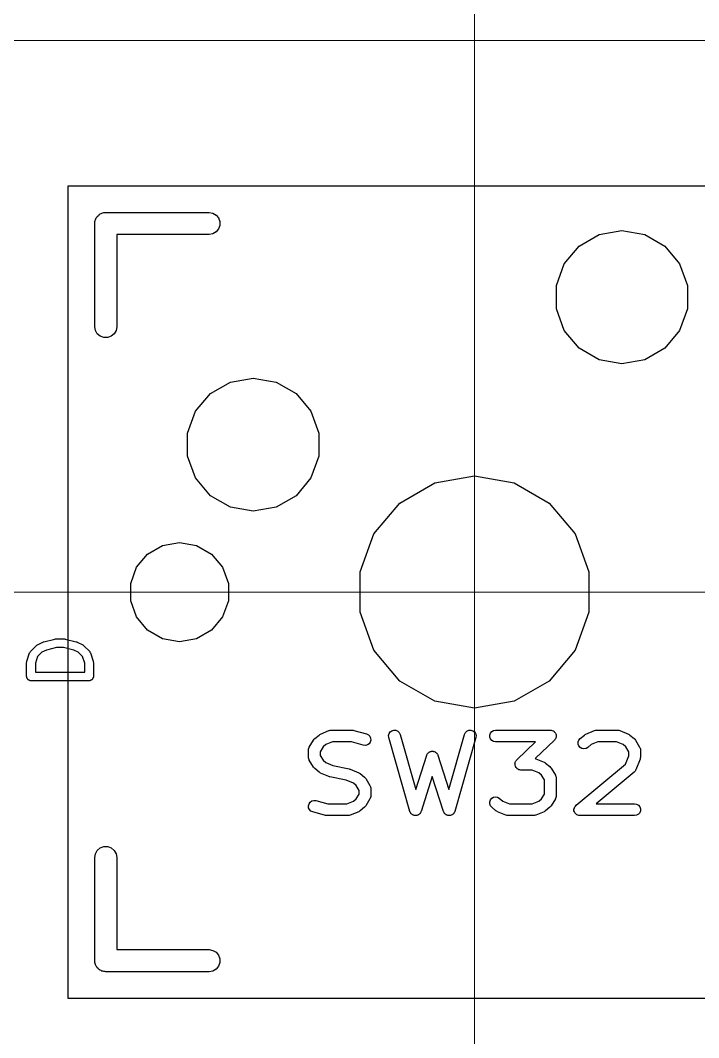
# Model space of a CAD drawing. Header units: millimetres. Extents: x 24 to 200, y 24 to 188.
# Drawn here: x 93.2 to 104.89, y 71.95 to 89.47 of the extents above; entities that cross this region are included whole.
import ezdxf

# ---------------------------------------------------------------- set-up
doc = ezdxf.new("R2010")
doc.units = ezdxf.units.MM
doc.layers.add('3_SwitchPlate', color=6, linetype='Continuous')
doc.layers.add('7_PCBサンプル', color=7, linetype='Continuous')
doc.layers.add('補助線', color=4, linetype='Continuous', lineweight=5, transparency=0.5)

# ---------------------------------------------------------------- blocks, each defined once
blk = doc.blocks.new('hhskb2-F.SilkS')
at = {"layer": '7_PCBサンプル'}
for p, q in [((81.4681, -100.601), (81.471, -100.585)), ((81.471, -100.585), (81.4793, -100.57)), ((81.4793, -100.57), (81.485, -100.555)), ((81.485, -100.555), (81.4957, -100.542)), ((81.4957, -100.542), (81.5041, -100.528)), ((81.5041, -100.528), (81.5168, -100.517)), ((81.5168, -100.517), (81.5275, -100.504)), ((81.5275, -100.504), (81.542, -100.496)), ((81.542, -100.496), (81.5547, -100.485)), ((81.5547, -100.485), (81.5704, -100.479)), ((81.5704, -100.479), (81.5848, -100.471)), ((81.5848, -100.471), (81.6013, -100.468)), ((81.6013, -100.468), (81.6169, -100.462)), ((81.6169, -100.462), (81.6336, -100.462)), ((81.6336, -100.462), (81.65, -100.459)), ((81.65, -100.459), (83.428, -100.459)), ((83.428, -100.459), (83.4932, -100.471)), ((83.4932, -100.471), (83.5505, -100.504)), ((83.5505, -100.504), (83.593, -100.555)), ((83.593, -100.555), (83.6156, -100.617)), ((81.4595, -100.65), (81.4624, -100.634)), ((81.4595, -102.428), (81.4595, -100.65)), ((81.4624, -100.617), (81.4681, -100.601)), ((81.4624, -100.634), (81.4624, -100.617)), ((83.593, -100.745), (83.5505, -100.796)), ((83.6156, -100.683), (83.593, -100.745)), ((83.6156, -100.617), (83.6156, -100.683)), ((83.428, -100.84), (81.8405, -100.84)), ((81.8405, -100.84), (81.8405, -102.428)), ((83.4932, -100.829), (83.428, -100.84)), ((83.5505, -100.796), (83.4932, -100.829)), ((89.8025, -101.041), (90.1476, -100.842)), ((90.1476, -100.842), (90.54, -100.773)), ((90.54, -100.773), (90.9324, -100.842)), ((90.9324, -100.842), (91.2775, -101.041)), ((89.5464, -101.346), (89.8025, -101.041)), ((91.2775, -101.041), (91.5336, -101.346)), ((89.4101, -101.721), (89.5464, -101.346)), ((91.5336, -101.346), (91.6699, -101.721)), ((89.4101, -102.119), (89.4101, -101.721)), ((91.6699, -101.721), (91.6699, -102.119)), ((89.5464, -102.494), (89.4101, -102.119)), ((91.6699, -102.119), (91.5336, -102.494)), ((81.471, -102.493), (81.4595, -102.428)), ((81.5041, -102.55), (81.471, -102.493)), ((81.829, -102.493), (81.7959, -102.55)), ((81.8405, -102.428), (81.829, -102.493)), ((89.8025, -102.799), (89.5464, -102.494)), ((91.5336, -102.494), (91.2775, -102.799)), ((81.5547, -102.593), (81.5041, -102.55)), ((81.6169, -102.616), (81.5547, -102.593)), ((81.6831, -102.616), (81.6169, -102.616)), ((81.7452, -102.593), (81.6831, -102.616)), ((81.7959, -102.55), (81.7452, -102.593)), ((90.1476, -102.998), (89.8025, -102.799)), ((91.2775, -102.799), (90.9324, -102.998)), ((90.54, -103.067), (90.1476, -102.998)), ((90.9324, -102.998), (90.54, -103.067)), ((83.4525, -103.581), (83.7976, -103.382)), ((83.7976, -103.382), (84.19, -103.313)), ((84.19, -103.313), (84.5824, -103.382)), ((84.5824, -103.382), (84.9275, -103.581)), ((83.1964, -103.886), (83.4525, -103.581)), ((84.9275, -103.581), (85.1836, -103.886)), ((83.0601, -104.261), (83.1964, -103.886)), ((85.1836, -103.886), (85.3199, -104.261)), ((83.0601, -104.659), (83.0601, -104.261)), ((85.3199, -104.261), (85.3199, -104.659)), ((83.1964, -105.034), (83.0601, -104.659)), ((85.3199, -104.659), (85.1836, -105.034)), ((83.4525, -105.339), (83.1964, -105.034)), ((85.1836, -105.034), (84.9275, -105.339)), ((86.7134, -105.467), (87.3154, -105.119)), ((87.3154, -105.119), (88, -104.998)), ((88, -104.998), (88.6846, -105.119)), ((88.6846, -105.119), (89.2865, -105.467)), ((83.7976, -105.538), (83.4525, -105.339)), ((84.9275, -105.339), (84.5824, -105.538)), ((86.2666, -105.999), (86.7134, -105.467)), ((89.2865, -105.467), (89.7334, -105.999)), ((84.19, -105.607), (83.7976, -105.538)), ((84.5824, -105.538), (84.19, -105.607)), ((86.0289, -106.652), (86.2666, -105.999)), ((89.7334, -105.999), (89.9711, -106.652)), ((82.371, -106.346), (82.6279, -106.197)), ((82.6279, -106.197), (82.92, -106.146)), ((82.92, -106.146), (83.2121, -106.197)), ((83.2121, -106.197), (83.469, -106.346)), ((82.1803, -106.573), (82.371, -106.346)), ((83.469, -106.346), (83.6597, -106.573)), ((82.0788, -106.852), (82.1803, -106.573)), ((83.6597, -106.573), (83.7612, -106.852)), ((86.0289, -107.348), (86.0289, -106.652)), ((89.9711, -106.652), (89.9711, -107.348)), ((82.0788, -107.148), (82.0788, -106.852)), ((83.7612, -106.852), (83.7612, -107.148)), ((82.1803, -107.427), (82.0788, -107.148)), ((83.7612, -107.148), (83.6597, -107.427)), ((86.2666, -108.001), (86.0289, -107.348)), ((89.9711, -107.348), (89.7334, -108.001)), ((82.371, -107.654), (82.1803, -107.427)), ((83.6597, -107.427), (83.469, -107.654)), ((82.6279, -107.803), (82.371, -107.654)), ((83.469, -107.654), (83.2121, -107.803)), ((82.92, -107.854), (82.6279, -107.803)), ((83.2121, -107.803), (82.92, -107.854)), ((86.7134, -108.533), (86.2666, -108.001)), ((89.7334, -108.001), (89.2865, -108.533)), ((87.3154, -108.881), (86.7134, -108.533)), ((89.2865, -108.533), (88.6846, -108.881)), ((88, -109.002), (87.3154, -108.881)), ((88.6846, -108.881), (88, -109.002)), ((85.2388, -109.535), (85.2498, -109.522)), ((85.2498, -109.522), (85.3224, -109.462)), ((85.3224, -109.462), (85.3356, -109.454)), ((85.3356, -109.454), (85.3484, -109.446)), ((85.3484, -109.446), (85.4935, -109.386)), ((85.4935, -109.386), (85.4958, -109.385)), ((85.4958, -109.385), (85.4978, -109.384)), ((85.4978, -109.384), (85.5129, -109.381)), ((85.5129, -109.381), (85.5279, -109.378)), ((85.5279, -109.378), (85.5303, -109.378)), ((85.5303, -109.378), (85.5326, -109.378)), ((85.5326, -109.378), (85.8954, -109.378)), ((85.8954, -109.378), (85.909, -109.38)), ((85.909, -109.38), (85.9226, -109.382)), ((85.9226, -109.382), (86.1403, -109.442)), ((86.1403, -109.442), (86.1722, -109.457)), ((86.1722, -109.457), (86.1969, -109.482)), ((86.1969, -109.482), (86.2115, -109.515)), ((86.2115, -109.515), (86.2143, -109.55)), ((86.5198, -109.472), (86.5284, -109.438)), ((86.5235, -109.507), (86.5198, -109.472)), ((86.8863, -110.777), (86.5235, -109.507)), ((86.5284, -109.438), (86.5481, -109.409)), ((86.5481, -109.409), (86.5767, -109.388)), ((86.5767, -109.388), (86.6106, -109.378)), ((86.6106, -109.378), (86.6458, -109.381)), ((86.6458, -109.381), (86.678, -109.395)), ((86.678, -109.395), (86.7034, -109.42)), ((86.7034, -109.42), (86.7188, -109.452)), ((86.7188, -109.452), (86.9895, -110.399)), ((87.5591, -110.399), (87.8297, -109.452)), ((88.0251, -109.507), (87.6623, -110.777)), ((87.8297, -109.452), (87.8452, -109.42)), ((87.8452, -109.42), (87.8705, -109.395)), ((87.8705, -109.395), (87.9028, -109.381)), ((87.9028, -109.381), (87.938, -109.378)), ((87.938, -109.378), (87.9719, -109.388)), ((87.9719, -109.388), (88.0004, -109.409)), ((88.0004, -109.409), (88.0202, -109.438)), ((88.0202, -109.438), (88.0288, -109.472)), ((88.0288, -109.472), (88.0251, -109.507)), ((88.2628, -109.462), (88.2749, -109.429)), ((88.2628, -109.497), (88.2628, -109.462)), ((88.2749, -109.53), (88.2628, -109.497)), ((88.2749, -109.429), (88.2976, -109.402)), ((88.2976, -109.402), (88.3281, -109.384)), ((88.3281, -109.384), (88.3629, -109.378)), ((88.3629, -109.378), (89.3063, -109.378)), ((89.3063, -109.378), (89.3206, -109.38)), ((89.3206, -109.38), (89.335, -109.382)), ((89.335, -109.382), (89.3379, -109.383)), ((89.3379, -109.383), (89.341, -109.384)), ((89.341, -109.384), (89.3536, -109.391)), ((89.3536, -109.391), (89.3666, -109.398)), ((89.3666, -109.398), (89.3688, -109.4)), ((89.3688, -109.4), (89.3716, -109.402)), ((89.3716, -109.402), (89.3809, -109.413)), ((89.3809, -109.413), (89.3909, -109.423)), ((89.3909, -109.423), (89.3922, -109.426)), ((89.3922, -109.426), (89.3943, -109.429)), ((89.3943, -109.429), (89.3992, -109.442)), ((89.3973, -109.525), (89.3954, -109.527)), ((89.4014, -109.511), (89.3973, -109.525)), ((89.3992, -109.442), (89.405, -109.456)), ((89.4063, -109.497), (89.4014, -109.511)), ((89.405, -109.456), (89.4052, -109.459)), ((89.4052, -109.459), (89.4063, -109.462)), ((89.4063, -109.462), (89.4063, -109.476)), ((89.4063, -109.476), (89.4073, -109.491)), ((89.4073, -109.491), (89.4063, -109.494)), ((89.4063, -109.494), (89.4063, -109.497)), ((89.799, -109.549), (89.8218, -109.522)), ((89.8218, -109.522), (89.8944, -109.462)), ((89.8944, -109.462), (89.9076, -109.454)), ((89.9076, -109.454), (89.9204, -109.446)), ((89.9204, -109.446), (90.0655, -109.386)), ((90.0655, -109.386), (90.0678, -109.385)), ((90.0678, -109.385), (90.0698, -109.384)), ((90.0698, -109.384), (90.0849, -109.381)), ((90.0849, -109.381), (90.0999, -109.378)), ((90.0999, -109.378), (90.1023, -109.378)), ((90.1023, -109.378), (90.1046, -109.378)), ((90.1046, -109.378), (90.4674, -109.378)), ((90.4674, -109.378), (90.4697, -109.378)), ((90.4697, -109.378), (90.4721, -109.378)), ((90.4721, -109.378), (90.4871, -109.381)), ((90.4871, -109.381), (90.5022, -109.384)), ((90.5022, -109.384), (90.5042, -109.385)), ((90.5042, -109.385), (90.5065, -109.386)), ((90.5065, -109.386), (90.6516, -109.446)), ((90.6516, -109.446), (90.6644, -109.454)), ((90.6644, -109.454), (90.6776, -109.462)), ((90.6776, -109.462), (90.7502, -109.522)), ((90.7502, -109.522), (90.7611, -109.535)), ((85.1424, -109.712), (85.1425, -109.702)), ((85.1425, -109.702), (85.1454, -109.695)), ((85.1454, -109.695), (85.1468, -109.687)), ((85.1468, -109.687), (85.1517, -109.678)), ((85.1517, -109.678), (85.1552, -109.669)), ((85.1552, -109.669), (85.2277, -109.548)), ((85.2277, -109.548), (85.2388, -109.535)), ((85.3931, -109.668), (85.3439, -109.75)), ((85.4407, -109.628), (85.3931, -109.668)), ((85.5529, -109.581), (85.4407, -109.628)), ((85.8816, -109.581), (85.5529, -109.581)), ((86.0859, -109.638), (85.8816, -109.581)), ((86.1211, -109.641), (86.0859, -109.638)), ((86.1552, -109.632), (86.1211, -109.641)), ((86.1843, -109.612), (86.1552, -109.632)), ((86.2048, -109.584), (86.1843, -109.612)), ((86.2143, -109.55), (86.2048, -109.584)), ((88.2976, -109.557), (88.2749, -109.53)), ((88.3281, -109.575), (88.2976, -109.557)), ((88.3629, -109.581), (88.3281, -109.575)), ((89.0523, -109.581), (88.3629, -109.581)), ((88.7282, -109.89), (89.0523, -109.581)), ((89.3764, -109.553), (89.0466, -109.867)), ((89.385, -109.541), (89.3764, -109.553)), ((89.3943, -109.53), (89.385, -109.541)), ((89.3954, -109.527), (89.3943, -109.53)), ((89.7867, -109.618), (89.7869, -109.582)), ((89.7987, -109.651), (89.7867, -109.618)), ((89.7869, -109.582), (89.799, -109.549)), ((89.8213, -109.678), (89.7987, -109.651)), ((89.8518, -109.696), (89.8213, -109.678)), ((89.8865, -109.702), (89.8518, -109.696)), ((89.9213, -109.696), (89.8865, -109.702)), ((89.9519, -109.679), (89.9213, -109.696)), ((90.0127, -109.628), (89.9519, -109.679)), ((90.1249, -109.581), (90.0127, -109.628)), ((90.4471, -109.581), (90.1249, -109.581)), ((90.5593, -109.628), (90.4471, -109.581)), ((90.6069, -109.668), (90.5593, -109.628)), ((90.6561, -109.75), (90.6069, -109.668)), ((90.7611, -109.535), (90.7723, -109.548)), ((90.7723, -109.548), (90.8448, -109.669)), ((90.8448, -109.669), (90.8483, -109.678)), ((90.8483, -109.678), (90.8532, -109.687)), ((90.8532, -109.687), (90.8546, -109.695)), ((90.8546, -109.695), (90.8575, -109.702)), ((90.8575, -109.702), (90.8576, -109.712)), ((85.1407, -109.721), (85.1424, -109.712)), ((85.1407, -109.842), (85.1407, -109.721)), ((85.1424, -109.852), (85.1407, -109.842)), ((85.1425, -109.862), (85.1424, -109.852)), ((85.1454, -109.869), (85.1425, -109.862)), ((85.1468, -109.877), (85.1454, -109.869)), ((85.1517, -109.886), (85.1468, -109.877)), ((85.3439, -109.75), (85.3439, -109.814)), ((85.3439, -109.814), (85.3931, -109.896)), ((86.9895, -110.399), (87.1775, -109.811)), ((87.1775, -109.811), (87.1794, -109.808)), ((87.1794, -109.808), (87.1803, -109.804)), ((87.1803, -109.804), (87.1876, -109.792)), ((87.1876, -109.792), (87.1939, -109.78)), ((87.1939, -109.78), (87.1969, -109.777)), ((87.1969, -109.777), (87.1991, -109.774)), ((87.1991, -109.774), (87.2099, -109.766)), ((87.2099, -109.766), (87.2201, -109.756)), ((87.2201, -109.756), (87.2238, -109.755)), ((87.2238, -109.755), (87.227, -109.752)), ((87.227, -109.752), (87.24, -109.748)), ((87.24, -109.748), (87.2527, -109.743)), ((87.2527, -109.743), (87.2568, -109.743)), ((87.2568, -109.743), (87.2606, -109.742)), ((87.2606, -109.742), (87.2743, -109.742)), ((87.2743, -109.742), (87.288, -109.742)), ((87.288, -109.742), (87.2918, -109.743)), ((87.2918, -109.743), (87.2959, -109.743)), ((87.2959, -109.743), (87.3085, -109.748)), ((87.3085, -109.748), (87.3216, -109.752)), ((87.3216, -109.752), (87.3248, -109.755)), ((87.3248, -109.755), (87.3285, -109.756)), ((87.3285, -109.756), (87.3387, -109.766)), ((87.3387, -109.766), (87.3495, -109.774)), ((87.3495, -109.774), (87.3516, -109.777)), ((87.3516, -109.777), (87.3546, -109.78)), ((87.3546, -109.78), (87.361, -109.792)), ((87.361, -109.792), (87.3683, -109.804)), ((87.3683, -109.804), (87.3692, -109.808)), ((87.3692, -109.808), (87.3711, -109.811)), ((87.3711, -109.811), (87.5591, -110.399)), ((89.0466, -109.867), (89.0507, -109.868)), ((89.0507, -109.868), (89.0528, -109.869)), ((89.0528, -109.869), (89.0551, -109.87)), ((89.0551, -109.87), (89.2002, -109.93)), ((90.6004, -109.962), (90.6561, -109.823)), ((90.6561, -109.823), (90.6561, -109.75)), ((90.8532, -109.877), (90.8524, -109.879)), ((90.856, -109.861), (90.8532, -109.877)), ((90.8593, -109.846), (90.856, -109.861)), ((90.8576, -109.712), (90.8593, -109.721)), ((90.8593, -109.842), (90.859, -109.844)), ((90.859, -109.844), (90.8593, -109.846)), ((90.8593, -109.721), (90.8593, -109.842)), ((85.1552, -109.895), (85.1517, -109.886)), ((85.2277, -110.016), (85.1552, -109.895)), ((85.2389, -110.028), (85.2277, -110.016)), ((85.2498, -110.041), (85.2389, -110.028)), ((85.3224, -110.102), (85.2498, -110.041)), ((85.3931, -109.896), (85.4407, -109.936)), ((85.4407, -109.936), (85.5627, -109.987)), ((85.5627, -109.987), (85.8436, -110.045)), ((85.8436, -110.045), (85.8525, -110.049)), ((85.8525, -110.049), (85.8619, -110.051)), ((85.8619, -110.051), (86.0071, -110.111)), ((88.6973, -109.952), (88.6982, -109.949)), ((88.6982, -109.966), (88.6973, -109.952)), ((88.6982, -109.946), (88.7032, -109.932)), ((88.6982, -109.949), (88.6982, -109.946)), ((88.6982, -109.981), (88.6982, -109.966)), ((88.6993, -109.984), (88.6982, -109.981)), ((88.6995, -109.987), (88.6993, -109.984)), ((88.7053, -110.001), (88.6995, -109.987)), ((88.7032, -109.932), (88.7073, -109.918)), ((88.7103, -110.014), (88.7053, -110.001)), ((88.7073, -109.918), (88.7092, -109.916)), ((88.7092, -109.916), (88.7103, -109.913)), ((88.7103, -109.913), (88.7196, -109.901)), ((88.7124, -110.017), (88.7103, -110.014)), ((88.7137, -110.02), (88.7124, -110.017)), ((88.7237, -110.03), (88.7137, -110.02)), ((88.7196, -109.901), (88.7282, -109.89)), ((88.733, -110.041), (88.7237, -110.03)), ((88.7358, -110.043), (88.733, -110.041)), ((88.738, -110.045), (88.7358, -110.043)), ((88.751, -110.052), (88.738, -110.045)), ((88.7635, -110.059), (88.751, -110.052)), ((89.2002, -109.93), (89.213, -109.938)), ((89.213, -109.938), (89.2262, -109.946)), ((89.2262, -109.946), (89.2988, -110.006)), ((89.2988, -110.006), (89.3097, -110.019)), ((89.3097, -110.019), (89.3208, -110.032)), ((89.3208, -110.032), (89.3934, -110.153)), ((89.7492, -110.671), (90.6004, -109.962)), ((90.852, -109.88), (90.7795, -110.062)), ((90.8524, -109.879), (90.852, -109.88)), ((85.3356, -110.109), (85.3224, -110.102)), ((85.3484, -110.118), (85.3356, -110.109)), ((85.4935, -110.178), (85.3484, -110.118)), ((85.5029, -110.18), (85.4935, -110.178)), ((85.5118, -110.184), (85.5029, -110.18)), ((85.7927, -110.242), (85.5118, -110.184)), ((86.0071, -110.111), (86.0199, -110.12)), ((86.0199, -110.12), (86.033, -110.127)), ((86.033, -110.127), (86.1056, -110.188)), ((86.1056, -110.188), (86.1166, -110.201)), ((86.1166, -110.201), (86.1277, -110.213)), ((86.1277, -110.213), (86.2003, -110.334)), ((87.2743, -110.176), (87.0808, -110.78)), ((87.4678, -110.78), (87.2743, -110.176)), ((88.7667, -110.059), (88.7635, -110.059)), ((88.7696, -110.061), (88.7667, -110.059)), ((88.784, -110.062), (88.7696, -110.061)), ((88.7983, -110.065), (88.784, -110.062)), ((88.9957, -110.065), (88.7983, -110.065)), ((89.1079, -110.112), (88.9957, -110.065)), ((89.1554, -110.151), (89.1079, -110.112)), ((89.2047, -110.233), (89.1554, -110.151)), ((89.3934, -110.153), (89.3969, -110.162)), ((89.3969, -110.162), (89.4018, -110.17)), ((89.4018, -110.17), (89.4032, -110.178)), ((89.4032, -110.178), (89.406, -110.186)), ((89.406, -110.186), (89.4062, -110.196)), ((89.4062, -110.196), (89.4079, -110.205)), ((89.4079, -110.205), (89.4079, -110.508)), ((90.7502, -110.102), (90.0949, -110.648)), ((90.755, -110.096), (90.7502, -110.102)), ((90.7609, -110.092), (90.755, -110.096)), ((90.7663, -110.083), (90.7609, -110.092)), ((90.773, -110.075), (90.7663, -110.083)), ((90.7755, -110.068), (90.773, -110.075)), ((90.7795, -110.062), (90.7755, -110.068)), ((85.9148, -110.293), (85.7927, -110.242)), ((85.9623, -110.333), (85.9148, -110.293)), ((86.0115, -110.415), (85.9623, -110.333)), ((86.2003, -110.334), (86.2037, -110.343)), ((86.2037, -110.343), (86.2086, -110.352)), ((86.2086, -110.352), (86.21, -110.36)), ((86.21, -110.36), (86.2129, -110.367)), ((86.2129, -110.367), (86.2131, -110.377)), ((86.2131, -110.377), (86.2147, -110.387)), ((86.2147, -110.387), (86.2147, -110.508)), ((89.2047, -110.479), (89.2047, -110.233)), ((85.9148, -110.601), (85.9623, -110.562)), ((85.9623, -110.562), (86.0115, -110.479)), ((86.0115, -110.479), (86.0115, -110.415)), ((86.2003, -110.56), (86.1277, -110.681)), ((86.2037, -110.551), (86.2003, -110.56)), ((86.2086, -110.542), (86.2037, -110.551)), ((86.21, -110.534), (86.2086, -110.542)), ((86.2129, -110.527), (86.21, -110.534)), ((86.2131, -110.517), (86.2129, -110.527)), ((86.2147, -110.508), (86.2131, -110.517)), ((88.2627, -110.611), (88.2747, -110.578)), ((88.2747, -110.578), (88.2973, -110.551)), ((88.2973, -110.551), (88.3278, -110.533)), ((88.3278, -110.533), (88.3625, -110.527)), ((88.3625, -110.527), (88.3973, -110.533)), ((88.3973, -110.533), (88.4279, -110.551)), ((88.4279, -110.551), (88.4887, -110.601)), ((89.1079, -110.601), (89.1554, -110.562)), ((89.1554, -110.562), (89.2047, -110.479)), ((89.3934, -110.56), (89.3208, -110.681)), ((89.3969, -110.551), (89.3934, -110.56)), ((89.4018, -110.542), (89.3969, -110.551)), ((89.4032, -110.534), (89.4018, -110.542)), ((89.406, -110.527), (89.4032, -110.534)), ((89.4062, -110.517), (89.406, -110.527)), ((89.4079, -110.508), (89.4062, -110.517)), ((85.1412, -110.679), (85.1506, -110.645)), ((85.1439, -110.714), (85.1412, -110.679)), ((85.1585, -110.747), (85.1439, -110.714)), ((85.1506, -110.645), (85.1711, -110.617)), ((85.1833, -110.772), (85.1585, -110.747)), ((85.1711, -110.617), (85.2002, -110.597)), ((85.2002, -110.597), (85.2344, -110.588)), ((85.2344, -110.588), (85.2695, -110.591)), ((85.2695, -110.591), (85.4738, -110.648)), ((85.4738, -110.648), (85.8025, -110.648)), ((85.8025, -110.648), (85.9148, -110.601)), ((86.1056, -110.707), (86.033, -110.767)), ((86.1166, -110.694), (86.1056, -110.707)), ((86.1277, -110.681), (86.1166, -110.694)), ((88.2629, -110.647), (88.2627, -110.611)), ((88.275, -110.68), (88.2629, -110.647)), ((88.2978, -110.707), (88.275, -110.68)), ((88.3704, -110.767), (88.2978, -110.707)), ((88.4887, -110.601), (88.6009, -110.648)), ((88.6009, -110.648), (88.9957, -110.648)), ((88.9957, -110.648), (89.1079, -110.601)), ((89.2988, -110.707), (89.2262, -110.767)), ((89.3097, -110.694), (89.2988, -110.707)), ((89.3208, -110.681), (89.3097, -110.694)), ((89.7142, -110.749), (89.7142, -110.732)), ((89.7142, -110.732), (89.7143, -110.732)), ((89.7142, -110.767), (89.7142, -110.749)), ((89.7143, -110.732), (89.7203, -110.715)), ((89.7143, -110.732), (89.7143, -110.732)), ((89.7203, -110.715), (89.7263, -110.699)), ((89.7263, -110.699), (89.7264, -110.699)), ((89.7264, -110.699), (89.7265, -110.698)), ((89.7265, -110.698), (89.7378, -110.685)), ((89.7378, -110.685), (89.749, -110.672)), ((89.749, -110.672), (89.7491, -110.672)), ((89.7491, -110.672), (89.7492, -110.671)), ((90.0949, -110.648), (90.7577, -110.648)), ((90.7577, -110.648), (90.7925, -110.654)), ((90.7925, -110.654), (90.823, -110.672)), ((90.823, -110.672), (90.8457, -110.699)), ((90.8457, -110.699), (90.8578, -110.732)), ((90.8578, -110.732), (90.8578, -110.767)), ((85.2151, -110.787), (85.1833, -110.772)), ((85.4328, -110.847), (85.2151, -110.787)), ((85.4465, -110.849), (85.4328, -110.847)), ((85.46, -110.851), (85.4465, -110.849)), ((85.8229, -110.851), (85.46, -110.851)), ((85.8252, -110.851), (85.8229, -110.851)), ((85.8275, -110.851), (85.8252, -110.851)), ((85.8425, -110.848), (85.8275, -110.851)), ((85.8576, -110.845), (85.8425, -110.848)), ((85.8596, -110.844), (85.8576, -110.845)), ((85.8619, -110.843), (85.8596, -110.844)), ((86.0071, -110.783), (85.8619, -110.843)), ((86.0199, -110.775), (86.0071, -110.783)), ((86.033, -110.767), (86.0199, -110.775)), ((86.8888, -110.783), (86.8863, -110.777)), ((86.89, -110.788), (86.8888, -110.783)), ((86.8964, -110.798), (86.89, -110.788)), ((86.9017, -110.809), (86.8964, -110.798)), ((86.9058, -110.813), (86.9017, -110.809)), ((86.9088, -110.818), (86.9058, -110.813)), ((86.9184, -110.825), (86.9088, -110.818)), ((86.9271, -110.834), (86.9184, -110.825)), ((86.9322, -110.836), (86.9271, -110.834)), ((86.9367, -110.839), (86.9322, -110.836)), ((86.9483, -110.843), (86.9367, -110.839)), ((86.9593, -110.848), (86.9483, -110.843)), ((86.9649, -110.848), (86.9593, -110.848)), ((86.9703, -110.85), (86.9649, -110.848)), ((86.9824, -110.85), (86.9703, -110.85)), ((86.9945, -110.851), (86.9824, -110.85)), ((86.9999, -110.849), (86.9945, -110.851)), ((87.0056, -110.849), (86.9999, -110.849)), ((87.0168, -110.844), (87.0056, -110.849)), ((87.0285, -110.841), (87.0168, -110.844)), ((87.033, -110.838), (87.0285, -110.841)), ((87.0382, -110.835), (87.033, -110.838)), ((87.0472, -110.827), (87.0382, -110.835)), ((87.057, -110.82), (87.0472, -110.827)), ((87.0602, -110.816), (87.057, -110.82)), ((87.0643, -110.812), (87.0602, -110.816)), ((87.07, -110.801), (87.0643, -110.812)), ((87.0768, -110.791), (87.07, -110.801)), ((87.0781, -110.785), (87.0768, -110.791)), ((87.0808, -110.78), (87.0781, -110.785)), ((87.4704, -110.785), (87.4678, -110.78)), ((87.4718, -110.791), (87.4704, -110.785)), ((87.4786, -110.801), (87.4718, -110.791)), ((87.4842, -110.812), (87.4786, -110.801)), ((87.4884, -110.816), (87.4842, -110.812)), ((87.4916, -110.82), (87.4884, -110.816)), ((87.5014, -110.827), (87.4916, -110.82)), ((87.5103, -110.835), (87.5014, -110.827)), ((87.5156, -110.838), (87.5103, -110.835)), ((87.5201, -110.841), (87.5156, -110.838)), ((87.5318, -110.844), (87.5201, -110.841)), ((87.543, -110.849), (87.5318, -110.844)), ((87.5486, -110.849), (87.543, -110.849)), ((87.554, -110.851), (87.5486, -110.849)), ((87.5661, -110.85), (87.554, -110.851)), ((87.5783, -110.85), (87.5661, -110.85)), ((87.5836, -110.848), (87.5783, -110.85)), ((87.5892, -110.848), (87.5836, -110.848)), ((87.6003, -110.843), (87.5892, -110.848)), ((87.6119, -110.839), (87.6003, -110.843)), ((87.6163, -110.836), (87.6119, -110.839)), ((87.6215, -110.834), (87.6163, -110.836)), ((87.6302, -110.825), (87.6215, -110.834)), ((87.6398, -110.818), (87.6302, -110.825)), ((87.6428, -110.813), (87.6398, -110.818)), ((87.6468, -110.809), (87.6428, -110.813)), ((87.6521, -110.798), (87.6468, -110.809)), ((87.6586, -110.788), (87.6521, -110.798)), ((87.6598, -110.783), (87.6586, -110.788)), ((87.6623, -110.777), (87.6598, -110.783)), ((88.3836, -110.775), (88.3704, -110.767)), ((88.3964, -110.783), (88.3836, -110.775)), ((88.5415, -110.843), (88.3964, -110.783)), ((88.5438, -110.844), (88.5415, -110.843)), ((88.5458, -110.845), (88.5438, -110.844)), ((88.5609, -110.848), (88.5458, -110.845)), ((88.5759, -110.851), (88.5609, -110.848)), ((88.5783, -110.851), (88.5759, -110.851)), ((88.5806, -110.851), (88.5783, -110.851)), ((89.016, -110.851), (88.5806, -110.851)), ((89.0183, -110.851), (89.016, -110.851)), ((89.0206, -110.851), (89.0183, -110.851)), ((89.0356, -110.848), (89.0206, -110.851)), ((89.0507, -110.845), (89.0356, -110.848)), ((89.0528, -110.844), (89.0507, -110.845)), ((89.0551, -110.843), (89.0528, -110.844)), ((89.2002, -110.783), (89.0551, -110.843)), ((89.213, -110.775), (89.2002, -110.783)), ((89.2262, -110.767), (89.213, -110.775)), ((89.7202, -110.784), (89.7142, -110.767)), ((89.7142, -110.767), (89.7142, -110.767)), ((89.7142, -110.767), (89.7142, -110.767)), ((89.7261, -110.8), (89.7202, -110.784)), ((89.7262, -110.8), (89.7261, -110.8)), ((89.7263, -110.8), (89.7262, -110.8)), ((89.7376, -110.814), (89.7263, -110.8)), ((89.7487, -110.827), (89.7376, -110.814)), ((89.7489, -110.827), (89.7487, -110.827)), ((89.749, -110.827), (89.7489, -110.827)), ((89.7642, -110.836), (89.749, -110.827)), ((89.7792, -110.845), (89.7642, -110.836)), ((89.7794, -110.845), (89.7792, -110.845)), ((89.7795, -110.845), (89.7794, -110.845)), ((89.7969, -110.848), (89.7795, -110.845)), ((89.8139, -110.851), (89.7969, -110.848)), ((89.8141, -110.851), (89.8139, -110.851)), ((89.8143, -110.851), (89.8141, -110.851)), ((90.7577, -110.851), (89.8143, -110.851)), ((90.7925, -110.845), (90.7577, -110.851)), ((90.823, -110.827), (90.7925, -110.845)), ((90.8457, -110.8), (90.823, -110.827)), ((90.8578, -110.767), (90.8457, -110.8)), ((81.471, -111.507), (81.5041, -111.45)), ((81.5041, -111.45), (81.5547, -111.407)), ((81.5547, -111.407), (81.6169, -111.384)), ((81.6169, -111.384), (81.6831, -111.384)), ((81.6831, -111.384), (81.7452, -111.407)), ((81.7452, -111.407), (81.7959, -111.45)), ((81.7959, -111.45), (81.829, -111.507)), ((81.4595, -111.572), (81.471, -111.507)), ((81.4595, -113.35), (81.4595, -111.572)), ((81.829, -111.507), (81.8405, -111.572)), ((81.8405, -111.572), (81.8405, -113.159)), ((81.8405, -113.159), (83.428, -113.159)), ((83.428, -113.159), (83.4932, -113.171)), ((83.4932, -113.171), (83.5505, -113.204)), ((83.5505, -113.204), (83.593, -113.255)), ((81.4624, -113.366), (81.4595, -113.35)), ((81.4624, -113.383), (81.4624, -113.366)), ((83.593, -113.255), (83.6156, -113.317)), ((83.6156, -113.317), (83.6156, -113.383)), ((81.4681, -113.399), (81.4624, -113.383)), ((81.471, -113.415), (81.4681, -113.399)), ((81.4793, -113.43), (81.471, -113.415)), ((81.485, -113.445), (81.4793, -113.43)), ((81.4957, -113.458), (81.485, -113.445)), ((81.5041, -113.472), (81.4957, -113.458)), ((81.5168, -113.483), (81.5041, -113.472)), ((81.5275, -113.496), (81.5168, -113.483)), ((81.542, -113.504), (81.5275, -113.496)), ((81.5547, -113.515), (81.542, -113.504)), ((81.5704, -113.521), (81.5547, -113.515)), ((81.5848, -113.529), (81.5704, -113.521)), ((81.6013, -113.532), (81.5848, -113.529)), ((81.6169, -113.538), (81.6013, -113.532)), ((81.6336, -113.538), (81.6169, -113.538)), ((81.65, -113.54), (81.6336, -113.538)), ((83.428, -113.54), (81.65, -113.54)), ((83.4932, -113.529), (83.428, -113.54)), ((83.5505, -113.496), (83.4932, -113.529)), ((83.593, -113.445), (83.5505, -113.496)), ((83.6156, -113.383), (83.593, -113.445))]:
    blk.add_line(p, q, dxfattribs=at)
blk = doc.blocks.new('hhskb2-F.Fab')
at = {"layer": '7_PCBサンプル'}
for p, q in [((80.357, -108.018), (80.4522, -107.923)), ((80.4522, -107.923), (80.462, -107.916)), ((80.462, -107.916), (80.4717, -107.909)), ((80.4717, -107.909), (80.5669, -107.861)), ((80.5669, -107.861), (80.5748, -107.859)), ((80.5748, -107.859), (80.5823, -107.855)), ((80.5823, -107.855), (80.7728, -107.808)), ((80.7728, -107.808), (80.7819, -107.807)), ((80.7819, -107.807), (80.791, -107.805)), ((80.791, -107.805), (80.9338, -107.805)), ((80.9338, -107.805), (80.9428, -107.807)), ((80.9428, -107.807), (80.952, -107.808)), ((80.952, -107.808), (81.1425, -107.855)), ((81.1425, -107.855), (81.15, -107.859)), ((81.15, -107.859), (81.1578, -107.861)), ((81.1578, -107.861), (81.2531, -107.909)), ((81.2531, -107.909), (81.2627, -107.916)), ((81.2627, -107.916), (81.2726, -107.923)), ((81.2726, -107.923), (81.3678, -108.018)), ((80.2912, -108.19), (80.3388, -108.047)), ((80.3388, -108.047), (80.3409, -108.043)), ((80.3409, -108.043), (80.342, -108.039)), ((80.342, -108.039), (80.3471, -108.032)), ((80.3471, -108.032), (80.3513, -108.024)), ((80.3513, -108.024), (80.3545, -108.021)), ((80.3545, -108.021), (80.357, -108.018)), ((80.4756, -108.111), (80.4374, -108.226)), ((80.5497, -108.037), (80.4756, -108.111)), ((80.6267, -107.999), (80.5497, -108.037)), ((80.8002, -107.955), (80.6267, -107.999)), ((80.9246, -107.955), (80.8002, -107.955)), ((81.0981, -107.999), (80.9246, -107.955)), ((81.1751, -108.037), (81.0981, -107.999)), ((81.2492, -108.111), (81.1751, -108.037)), ((81.2874, -108.226), (81.2492, -108.111)), ((81.3678, -108.018), (81.3703, -108.021)), ((81.3703, -108.021), (81.3735, -108.024)), ((81.3735, -108.024), (81.3777, -108.032)), ((81.3777, -108.032), (81.3827, -108.039)), ((81.3827, -108.039), (81.3839, -108.043)), ((81.3839, -108.043), (81.3859, -108.047)), ((81.3859, -108.047), (81.4335, -108.19)), ((80.2874, -108.214), (80.2895, -108.202)), ((80.2874, -108.452), (80.2874, -108.214)), ((80.2895, -108.202), (80.2912, -108.19)), ((80.4374, -108.226), (80.4374, -108.377)), ((81.2874, -108.377), (81.2874, -108.226)), ((81.4335, -108.19), (81.4353, -108.202)), ((81.4353, -108.202), (81.4374, -108.214)), ((81.4374, -108.214), (81.4374, -108.452)), ((80.2885, -108.458), (80.2874, -108.452)), ((80.2885, -108.465), (80.2885, -108.458)), ((80.2908, -108.471), (80.2885, -108.465)), ((80.2919, -108.478), (80.2908, -108.471)), ((80.4374, -108.377), (81.2874, -108.377)), ((81.434, -108.471), (81.4329, -108.478)), ((81.4362, -108.465), (81.434, -108.471)), ((81.4374, -108.452), (81.4362, -108.458)), ((81.4362, -108.458), (81.4362, -108.465)), ((80.2952, -108.483), (80.2919, -108.478)), ((80.2974, -108.489), (80.2952, -108.483)), ((80.3016, -108.494), (80.2974, -108.489)), ((80.3049, -108.5), (80.3016, -108.494)), ((80.31, -108.504), (80.3049, -108.5)), ((80.3142, -108.509), (80.31, -108.504)), ((80.3199, -108.513), (80.3142, -108.509)), ((80.3249, -108.517), (80.3199, -108.513)), ((80.331, -108.519), (80.3249, -108.517)), ((80.3367, -108.522), (80.331, -108.519)), ((80.3432, -108.524), (80.3367, -108.522)), ((80.3494, -108.526), (80.3432, -108.524)), ((80.3559, -108.526), (80.3494, -108.526)), ((80.3624, -108.527), (80.3559, -108.526)), ((81.3624, -108.527), (80.3624, -108.527)), ((81.3688, -108.526), (81.3624, -108.527)), ((81.3754, -108.526), (81.3688, -108.526)), ((81.3816, -108.524), (81.3754, -108.526)), ((81.388, -108.522), (81.3816, -108.524)), ((81.3937, -108.519), (81.388, -108.522)), ((81.3999, -108.517), (81.3937, -108.519)), ((81.4049, -108.513), (81.3999, -108.517)), ((81.4106, -108.509), (81.4049, -108.513)), ((81.4148, -108.504), (81.4106, -108.509)), ((81.4198, -108.5), (81.4148, -108.504)), ((81.4231, -108.494), (81.4198, -108.5)), ((81.4273, -108.489), (81.4231, -108.494)), ((81.4296, -108.483), (81.4273, -108.489)), ((81.4329, -108.478), (81.4296, -108.483))]:
    blk.add_line(p, q, dxfattribs=at)

msp = doc.modelspace()

# ---------------------------------------------------------------- linework, layer by layer
at = {"layer": '3_SwitchPlate'}
msp.add_lwpolyline([(94.025, 72.625), (94.025, 86.625), (108.025, 86.625), (108.025, 72.625)], close=True, dxfattribs=at)
at = {"layer": '7_PCBサンプル', "lineweight": 5, "transparency": 33554687}
for points in [[(91.525, 89.125), (91.525, 108.125), (110.525, 108.125), (110.525, 89.125)], [(91.525, 70.125), (91.525, 89.125), (110.525, 89.125), (110.525, 70.125)]]:
    msp.add_lwpolyline(points, close=True, dxfattribs=at)
at = {"layer": '補助線'}
for p, q in [((101.025, 171.2), (101.025, 69.882)), ((45.855, 79.625), (185.21, 79.625))]:
    msp.add_line(p, q, dxfattribs=at)

# ---------------------------------------------------------------- block references
for name in ['hhskb2-F.SilkS', 'hhskb2-F.Fab']:
    msp.add_blockref(name, (13.025, 186.625))

doc.saveas('drawing.dxf')
